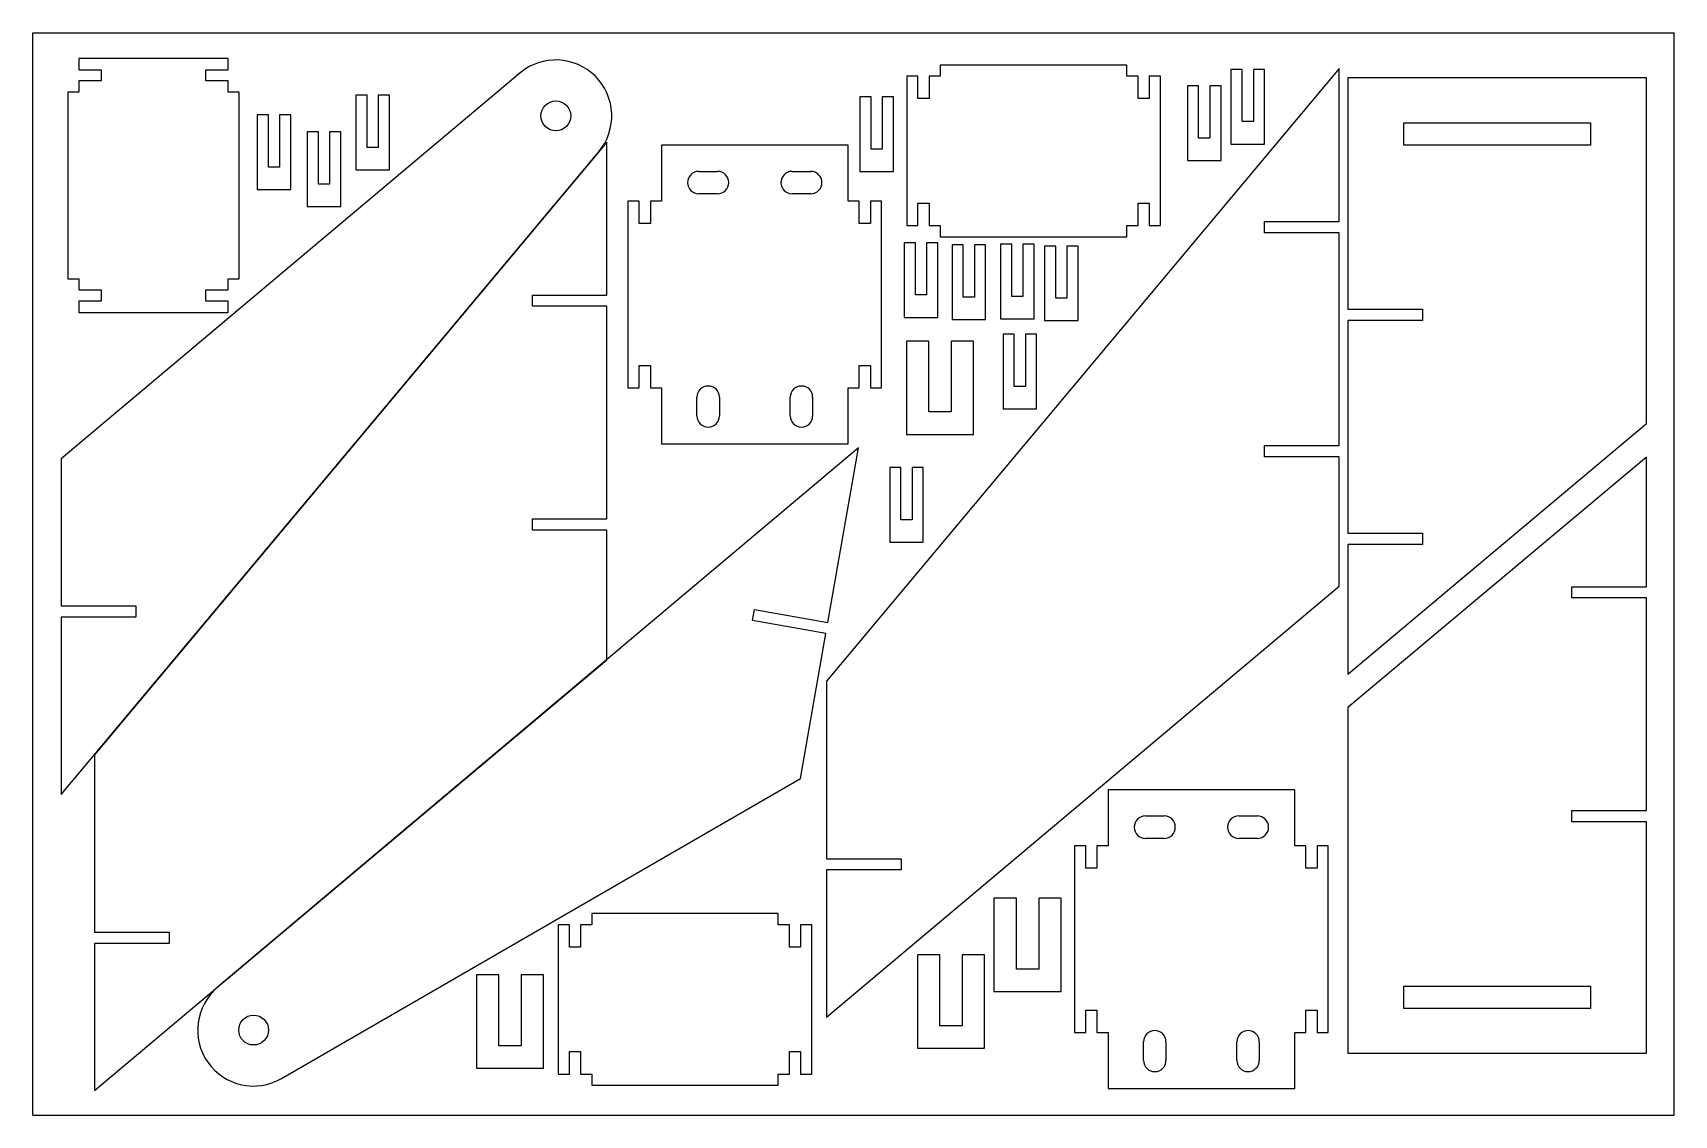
# Model space of a CAD drawing. Header units: millimetres. Extents: x 0 to 440, y 0 to 290.
import ezdxf

# ---------------------------------------------------------------- set-up
doc = ezdxf.new("R2010")
doc.units = ezdxf.units.MM
doc.header["$LTSCALE"] = 24.2
doc.layers.get('0').update_dxf_attribs({"linetype": 'CONTINUOUS'})

msp = doc.modelspace()

# ---------------------------------------------------------------- linework, layer by layer
at = {"color": 7, "linetype": 'CONTINUOUS'}
for p, q in [((0, 0), (0, 290)), ((0, 290), (440, 290)), ((440, 0), (440, 290)), ((12.34, 283.1), (12.34, 280.1)), ((52.34, 283.1), (12.34, 283.1)), ((52.34, 280.1), (52.34, 283.1)), ((130.55, 279.22), (7.58, 175.9)), ((12.34, 280.1), (18.34, 280.1)), ((18.34, 280.1), (18.34, 277.1)), ((46.34, 277.1), (46.34, 280.1)), ((46.34, 280.1), (52.34, 280.1)), ((350.17, 280.42), (212.79, 116.27)), ((234.27, 278.38), (234.27, 238.38)), ((237.27, 278.38), (234.27, 278.38)), ((237.27, 272.38), (237.27, 278.38)), ((240.27, 278.38), (240.27, 272.38)), ((243.27, 278.38), (240.27, 278.38)), ((243.27, 281.38), (243.27, 278.38)), ((293.27, 281.38), (243.27, 281.38)), ((293.27, 278.38), (293.27, 281.38)), ((296.27, 278.38), (293.27, 278.38)), ((296.27, 272.38), (296.27, 278.38)), ((302.27, 278.38), (299.27, 278.38)), ((299.27, 278.38), (299.27, 272.38)), ((302.27, 238.38), (302.27, 278.38)), ((321.19, 280.21), (321.19, 260.21)), ((324.19, 280.21), (321.19, 280.21)), ((324.19, 266.21), (324.19, 280.21)), ((327.19, 280.21), (327.19, 266.21)), ((330.19, 280.21), (327.19, 280.21)), ((330.19, 260.21), (330.19, 280.21)), ((350.17, 239.42), (350.17, 280.42)), ((352.56, 277.92), (352.56, 215.92)), ((432.56, 277.92), (352.56, 277.92)), ((432.56, 185.33), (432.56, 277.92)), ((9.34, 274.1), (9.34, 224.1)), ((12.34, 274.1), (9.34, 274.1)), ((12.34, 277.1), (12.34, 274.1)), ((18.34, 277.1), (12.34, 277.1)), ((52.34, 277.1), (46.34, 277.1)), ((52.34, 274.1), (52.34, 277.1)), ((55.34, 274.1), (52.34, 274.1)), ((55.34, 224.1), (55.34, 274.1)), ((86.6, 273.27), (86.6, 253.27)), ((89.6, 273.27), (86.6, 273.27)), ((89.6, 259.27), (89.6, 273.27)), ((92.6, 273.27), (92.6, 259.27)), ((95.6, 273.27), (92.6, 273.27)), ((95.6, 253.27), (95.6, 273.27)), ((221.71, 272.84), (221.71, 252.84)), ((224.71, 272.84), (221.71, 272.84)), ((224.71, 258.84), (224.71, 272.84)), ((227.71, 272.84), (227.71, 258.84)), ((230.71, 272.84), (227.71, 272.84)), ((230.71, 252.84), (230.71, 272.84)), ((309.52, 275.82), (309.52, 255.82)), ((312.52, 275.82), (309.52, 275.82)), ((312.52, 261.82), (312.52, 275.82)), ((315.52, 275.82), (315.52, 261.82)), ((318.52, 275.82), (315.52, 275.82)), ((318.52, 255.82), (318.52, 275.82)), ((240.27, 272.38), (237.27, 272.38)), ((299.27, 272.38), (296.27, 272.38)), ((60.16, 268), (60.16, 248)), ((63.16, 268), (60.16, 268)), ((63.16, 254), (63.16, 268)), ((66.16, 268), (66.16, 254)), ((69.16, 268), (66.16, 268)), ((69.16, 248), (69.16, 268)), ((327.19, 266.21), (324.19, 266.21)), ((367.56, 259.92), (367.56, 265.92)), ((367.56, 265.92), (417.56, 265.92)), ((417.56, 265.92), (417.56, 259.92)), ((153.91, 260.74), (16.53, 96.59)), ((73.54, 263.47), (73.54, 243.47)), ((76.54, 263.47), (73.54, 263.47)), ((76.54, 249.47), (76.54, 263.47)), ((79.54, 263.47), (79.54, 249.47)), ((82.54, 263.47), (79.54, 263.47)), ((82.54, 243.47), (82.54, 263.47)), ((153.91, 219.74), (153.91, 260.74)), ((168.54, 259.87), (168.54, 244.87)), ((218.54, 259.87), (168.54, 259.87)), ((218.54, 244.87), (218.54, 259.87)), ((315.52, 261.82), (312.52, 261.82)), ((321.19, 260.21), (330.19, 260.21)), ((417.56, 259.92), (367.56, 259.92)), ((7.58, 85.9), (151.71, 258.11)), ((92.6, 259.27), (89.6, 259.27)), ((227.71, 258.84), (224.71, 258.84)), ((309.52, 255.82), (318.52, 255.82)), ((66.16, 254), (63.16, 254)), ((86.6, 253.27), (95.6, 253.27)), ((178.54, 252.87), (183.54, 252.87)), ((203.54, 252.87), (208.54, 252.87)), ((221.71, 252.84), (230.71, 252.84)), ((60.16, 248), (69.16, 248)), ((79.54, 249.47), (76.54, 249.47)), ((183.54, 246.87), (178.54, 246.87)), ((208.54, 246.87), (203.54, 246.87)), ((73.54, 243.47), (82.54, 243.47)), ((159.54, 244.87), (159.54, 194.87)), ((162.54, 244.87), (159.54, 244.87)), ((162.54, 238.87), (162.54, 244.87)), ((165.54, 244.87), (165.54, 238.87)), ((168.54, 244.87), (165.54, 244.87)), ((221.54, 244.87), (218.54, 244.87)), ((221.54, 238.87), (221.54, 244.87)), ((227.54, 244.87), (224.54, 244.87)), ((224.54, 244.87), (224.54, 238.87)), ((227.54, 194.87), (227.54, 244.87)), ((237.27, 238.38), (237.27, 244.38)), ((237.27, 244.38), (240.27, 244.38)), ((240.27, 244.38), (240.27, 238.38)), ((296.27, 244.38), (299.27, 244.38)), ((296.27, 238.38), (296.27, 244.38)), ((299.27, 244.38), (299.27, 238.38)), ((165.54, 238.87), (162.54, 238.87)), ((224.54, 238.87), (221.54, 238.87)), ((234.27, 238.38), (237.27, 238.38)), ((240.27, 238.38), (243.27, 238.38)), ((243.27, 238.38), (243.27, 235.38)), ((293.27, 238.38), (296.27, 238.38)), ((293.27, 235.38), (293.27, 238.38)), ((299.27, 238.38), (302.27, 238.38)), ((330.17, 236.42), (330.17, 239.42)), ((330.17, 239.42), (350.17, 239.42)), ((233.61, 233.77), (233.61, 213.77)), ((236.61, 233.77), (233.61, 233.77)), ((236.61, 219.77), (236.61, 233.77)), ((239.61, 233.77), (239.61, 219.77)), ((242.61, 233.77), (239.61, 233.77)), ((242.61, 213.77), (242.61, 233.77)), ((243.27, 235.38), (293.27, 235.38)), ((259.42, 233.38), (259.42, 213.38)), ((262.42, 233.38), (259.42, 233.38)), ((262.42, 219.38), (262.42, 233.38)), ((265.42, 233.38), (265.42, 219.38)), ((268.42, 233.38), (265.42, 233.38)), ((268.42, 213.38), (268.42, 233.38)), ((350.17, 236.42), (330.17, 236.42)), ((350.17, 179.42), (350.17, 236.42)), ((246.43, 233.18), (246.43, 213.18)), ((249.43, 233.18), (246.43, 233.18)), ((249.43, 219.18), (249.43, 233.18)), ((252.43, 233.18), (252.43, 219.18)), ((255.43, 233.18), (252.43, 233.18)), ((255.43, 213.18), (255.43, 233.18)), ((271.21, 232.88), (271.21, 212.88)), ((274.21, 232.88), (271.21, 232.88)), ((274.21, 218.88), (274.21, 232.88)), ((277.21, 232.88), (277.21, 218.88)), ((280.21, 232.88), (277.21, 232.88)), ((280.21, 212.88), (280.21, 232.88)), ((9.34, 224.1), (12.34, 224.1)), ((12.34, 224.1), (12.34, 221.1)), ((12.34, 221.1), (18.34, 221.1)), ((18.34, 221.1), (18.34, 218.1)), ((46.34, 221.1), (52.34, 221.1)), ((46.34, 218.1), (46.34, 221.1)), ((52.34, 224.1), (55.34, 224.1)), ((52.34, 221.1), (52.34, 224.1)), ((18.34, 218.1), (12.34, 218.1)), ((12.34, 218.1), (12.34, 215.1)), ((52.34, 218.1), (46.34, 218.1)), ((52.34, 215.1), (52.34, 218.1)), ((133.91, 216.74), (133.91, 219.74)), ((133.91, 219.74), (153.91, 219.74)), ((153.91, 216.74), (133.91, 216.74)), ((153.91, 159.74), (153.91, 216.74)), ((239.61, 219.77), (236.61, 219.77)), ((252.43, 219.18), (249.43, 219.18)), ((265.42, 219.38), (262.42, 219.38)), ((277.21, 218.88), (274.21, 218.88)), ((352.56, 215.92), (372.56, 215.92)), ((372.56, 215.92), (372.56, 212.92)), ((12.34, 215.1), (52.34, 215.1)), ((233.61, 213.77), (242.61, 213.77)), ((246.43, 213.18), (255.43, 213.18)), ((259.42, 213.38), (268.42, 213.38)), ((271.21, 212.88), (280.21, 212.88)), ((352.56, 212.92), (352.56, 155.92)), ((372.56, 212.92), (352.56, 212.92)), ((234.19, 207.41), (234.19, 182.41)), ((240.19, 207.41), (234.19, 207.41)), ((240.19, 188.41), (240.19, 207.41)), ((246.19, 207.41), (246.19, 188.41)), ((252.19, 207.41), (246.19, 207.41)), ((252.19, 182.41), (252.19, 207.41)), ((260.1, 209.28), (260.1, 189.28)), ((263.1, 209.28), (260.1, 209.28)), ((263.1, 195.28), (263.1, 209.28)), ((266.1, 209.28), (266.1, 195.28)), ((269.1, 209.28), (266.1, 209.28)), ((269.1, 189.28), (269.1, 209.28)), ((162.54, 194.87), (162.54, 200.87)), ((162.54, 200.87), (165.54, 200.87)), ((165.54, 200.87), (165.54, 194.87)), ((221.54, 200.87), (224.54, 200.87)), ((221.54, 194.87), (221.54, 200.87)), ((224.54, 200.87), (224.54, 194.87)), ((159.54, 194.87), (162.54, 194.87)), ((165.54, 194.87), (168.54, 194.87)), ((168.54, 194.87), (168.54, 179.87)), ((218.54, 194.87), (221.54, 194.87)), ((218.54, 179.87), (218.54, 194.87)), ((224.54, 194.87), (227.54, 194.87)), ((266.1, 195.28), (263.1, 195.28)), ((178.04, 187.37), (178.04, 192.37)), ((184.04, 192.37), (184.04, 187.37)), ((203.04, 187.37), (203.04, 192.37)), ((209.04, 192.37), (209.04, 187.37)), ((260.1, 189.28), (269.1, 189.28)), ((246.19, 188.41), (240.19, 188.41)), ((352.56, 118.2), (432.56, 185.33)), ((234.19, 182.41), (252.19, 182.41)), ((221.38, 178.85), (49.54, 34.28)), ((168.54, 179.87), (218.54, 179.87)), ((213.12, 132.01), (221.38, 178.85)), ((330.17, 179.42), (350.17, 179.42)), ((330.17, 176.42), (330.17, 179.42)), ((350.17, 176.42), (330.17, 176.42)), ((350.17, 141.7), (350.17, 176.42)), ((432.56, 176.33), (352.56, 109.2)), ((432.56, 141.6), (432.56, 176.33)), ((7.58, 175.9), (7.58, 136.46)), ((229.72, 173.54), (229.72, 153.54)), ((232.72, 173.54), (229.72, 173.54)), ((232.72, 159.54), (232.72, 173.54)), ((235.72, 173.54), (235.72, 159.54)), ((238.72, 173.54), (235.72, 173.54)), ((238.72, 153.54), (238.72, 173.54)), ((133.91, 159.74), (153.91, 159.74)), ((133.91, 156.74), (133.91, 159.74)), ((235.72, 159.54), (232.72, 159.54)), ((153.91, 156.74), (133.91, 156.74)), ((153.91, 122.02), (153.91, 156.74)), ((352.56, 155.92), (372.56, 155.92)), ((372.56, 155.92), (372.56, 152.92)), ((229.72, 153.54), (238.72, 153.54)), ((372.56, 152.92), (352.56, 152.92)), ((352.56, 152.92), (352.56, 118.2)), ((212.79, 26.27), (350.17, 141.7)), ((412.56, 138.6), (412.56, 141.6)), ((412.56, 141.6), (432.56, 141.6)), ((7.58, 136.46), (27.58, 136.46)), ((27.58, 136.46), (27.58, 133.46)), ((432.56, 138.6), (412.56, 138.6)), ((432.56, 81.6), (432.56, 138.6)), ((7.58, 133.46), (7.58, 85.9)), ((27.58, 133.46), (7.58, 133.46)), ((192.9, 132.53), (193.42, 135.48)), ((212.59, 129.06), (192.9, 132.53)), ((193.42, 135.48), (213.12, 132.01)), ((205.75, 90.22), (212.59, 129.06)), ((16.53, 6.59), (153.91, 122.02)), ((212.79, 116.27), (212.79, 68.7)), ((352.56, 109.2), (352.56, 16.6)), ((16.53, 96.59), (16.53, 49.02)), ((66.7, 9.82), (205.75, 90.22)), ((288.27, 87.17), (288.27, 72.17)), ((338.27, 87.17), (288.27, 87.17)), ((338.27, 72.17), (338.27, 87.17)), ((298.27, 80.17), (303.27, 80.17)), ((323.27, 80.17), (328.27, 80.17)), ((412.56, 81.6), (432.56, 81.6)), ((412.56, 78.6), (412.56, 81.6)), ((432.56, 78.6), (412.56, 78.6)), ((432.56, 16.6), (432.56, 78.6)), ((279.27, 72.17), (279.27, 22.17)), ((282.27, 72.17), (279.27, 72.17)), ((282.27, 66.17), (282.27, 72.17)), ((285.27, 72.17), (285.27, 66.17)), ((288.27, 72.17), (285.27, 72.17)), ((303.27, 74.17), (298.27, 74.17)), ((328.27, 74.17), (323.27, 74.17)), ((341.27, 72.17), (338.27, 72.17)), ((341.27, 66.17), (341.27, 72.17)), ((347.27, 72.17), (344.27, 72.17)), ((344.27, 72.17), (344.27, 66.17)), ((347.27, 22.17), (347.27, 72.17)), ((212.79, 68.7), (232.79, 68.7)), ((232.79, 68.7), (232.79, 65.7)), ((285.27, 66.17), (282.27, 66.17)), ((344.27, 66.17), (341.27, 66.17)), ((232.79, 65.7), (212.79, 65.7)), ((212.79, 65.7), (212.79, 26.27)), ((257.66, 58.11), (257.66, 33.11)), ((263.66, 58.11), (257.66, 58.11)), ((263.66, 39.11), (263.66, 58.11)), ((269.66, 58.11), (269.66, 39.11)), ((275.66, 58.11), (269.66, 58.11)), ((275.66, 33.11), (275.66, 58.11)), ((149.83, 54.02), (149.83, 51.02)), ((199.83, 54.02), (149.83, 54.02)), ((199.83, 51.02), (199.83, 54.02)), ((16.53, 49.02), (36.53, 49.02)), ((36.53, 49.02), (36.53, 46.02)), ((140.83, 51.02), (140.83, 11.02)), ((143.83, 51.02), (140.83, 51.02)), ((143.83, 45.02), (143.83, 51.02)), ((146.83, 51.02), (146.83, 45.02)), ((149.83, 51.02), (146.83, 51.02)), ((202.83, 51.02), (199.83, 51.02)), ((202.83, 45.02), (202.83, 51.02)), ((208.83, 51.02), (205.83, 51.02)), ((205.83, 51.02), (205.83, 45.02)), ((208.83, 11.02), (208.83, 51.02)), ((36.53, 46.02), (16.53, 46.02)), ((16.53, 46.02), (16.53, 6.59)), ((146.83, 45.02), (143.83, 45.02)), ((205.83, 45.02), (202.83, 45.02)), ((237.12, 42.97), (237.12, 17.97)), ((243.12, 42.97), (237.12, 42.97)), ((243.12, 23.97), (243.12, 42.97)), ((249.12, 42.97), (249.12, 23.97)), ((255.12, 42.97), (249.12, 42.97)), ((255.12, 17.97), (255.12, 42.97)), ((118.93, 37.61), (118.93, 12.61)), ((124.93, 37.61), (118.93, 37.61)), ((124.93, 18.61), (124.93, 37.61)), ((130.93, 37.61), (130.93, 18.61)), ((136.93, 37.61), (130.93, 37.61)), ((136.93, 12.61), (136.93, 37.61)), ((269.66, 39.11), (263.66, 39.11)), ((257.66, 33.11), (275.66, 33.11)), ((367.56, 34.6), (417.56, 34.6)), ((367.56, 28.6), (367.56, 34.6)), ((417.56, 34.6), (417.56, 28.6)), ((282.27, 22.17), (282.27, 28.17)), ((282.27, 28.17), (285.27, 28.17)), ((285.27, 28.17), (285.27, 22.17)), ((341.27, 28.17), (344.27, 28.17)), ((341.27, 22.17), (341.27, 28.17)), ((344.27, 28.17), (344.27, 22.17)), ((417.56, 28.6), (367.56, 28.6)), ((249.12, 23.97), (243.12, 23.97)), ((279.27, 22.17), (282.27, 22.17)), ((285.27, 22.17), (288.27, 22.17)), ((288.27, 22.17), (288.27, 7.17)), ((338.27, 22.17), (341.27, 22.17)), ((338.27, 7.17), (338.27, 22.17)), ((344.27, 22.17), (347.27, 22.17)), ((130.93, 18.61), (124.93, 18.61)), ((237.12, 17.97), (255.12, 17.97)), ((297.77, 14.67), (297.77, 19.67)), ((303.77, 19.67), (303.77, 14.67)), ((322.77, 14.67), (322.77, 19.67)), ((328.77, 19.67), (328.77, 14.67)), ((143.83, 11.02), (143.83, 17.02)), ((143.83, 17.02), (146.83, 17.02)), ((146.83, 17.02), (146.83, 11.02)), ((202.83, 17.02), (205.83, 17.02)), ((202.83, 11.02), (202.83, 17.02)), ((205.83, 17.02), (205.83, 11.02)), ((352.56, 16.6), (432.56, 16.6)), ((118.93, 12.61), (136.93, 12.61)), ((140.83, 11.02), (143.83, 11.02)), ((146.83, 11.02), (149.83, 11.02)), ((149.83, 11.02), (149.83, 8.02)), ((199.83, 11.02), (202.83, 11.02)), ((199.83, 8.02), (199.83, 11.02)), ((205.83, 11.02), (208.83, 11.02)), ((149.83, 8.02), (199.83, 8.02)), ((288.27, 7.17), (338.27, 7.17)), ((0, 0), (440, 0))]:
    msp.add_line(p, q, dxfattribs=at)
for centre in [(140.2, 267.74), (59.19, 22.8)]:
    msp.add_circle(centre, 4, dxfattribs=at)
for centre, radius, start, end in [((140.2, 267.74), 15, 320.0748, 130.0389), ((178.54, 249.87), 3, 90, 270), ((183.54, 249.87), 3, 270, 90), ((203.54, 249.87), 3, 90, 270), ((208.54, 249.87), 3, 270, 90), ((181.04, 192.37), 3, 0, 180), ((206.04, 192.37), 3, 0, 180), ((181.04, 187.37), 3, 180, 360), ((206.04, 187.37), 3, 180, 360), ((298.27, 77.17), 3, 90, 270), ((303.27, 77.17), 3, 270, 90), ((323.27, 77.17), 3, 90, 270), ((328.27, 77.17), 3, 270, 90), ((59.19, 22.8), 15, 130.0748, 300.0389), ((300.77, 19.67), 3, 0, 180), ((325.77, 19.67), 3, 0, 180), ((300.77, 14.67), 3, 180, 360), ((325.77, 14.67), 3, 180, 360)]:
    msp.add_arc(centre, radius, start, end, dxfattribs=at)

doc.saveas('drawing.dxf')
